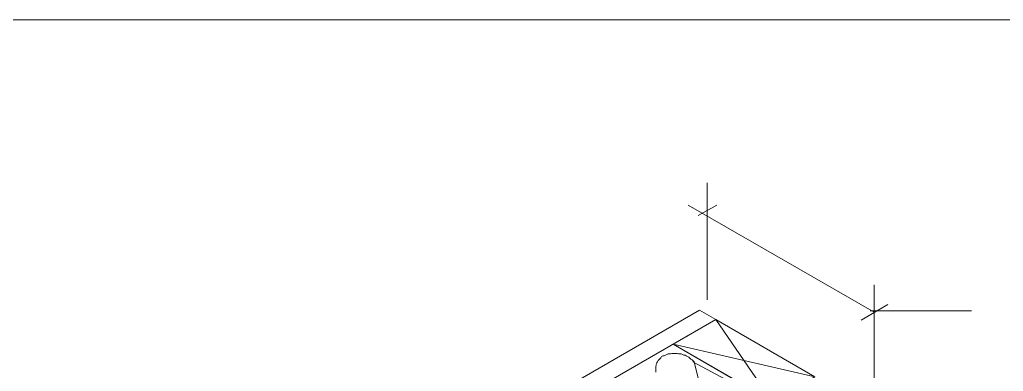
# Model space of a CAD drawing. Header units: inches. Extents: x 0 to 32.7, y -0.1 to 22.9.
# Drawn here: x 1.484 to 3.997, y 21.986 to 22.884 of the extents above; entities that cross this region are included whole.
import ezdxf

# ---------------------------------------------------------------- set-up
doc = ezdxf.new("R2010")
doc.units = ezdxf.units.IN
doc.header["$MEASUREMENT"] = 0
doc.layers.add('PDF_Geometry', color=7, linetype='Continuous', true_color=0x5d5d5d)

msp = doc.modelspace()

# ---------------------------------------------------------------- linework, layer by layer
at = {"layer": 'PDF_Geometry', "color": 7, "lineweight": 18}
for points in [[(0.1854, 0.1336), (0.1854, 22.8836), (32.6721, 22.8836), (32.6721, 0.1336)], [(3.2621, 22.1186), (3.5154, 21.9719), (3.1538, 22.0553), (3.4054, 21.9103)], [(3.5154, 21.9719), (3.4071, 21.9086), (3.1538, 22.0553)]]:
    msp.add_lwpolyline(points, close=True, dxfattribs=at)
for points in [[(3.2404, 22.4669), (3.2404, 22.1686)], [(3.1921, 22.4103), (3.6671, 22.1369)], [(3.2654, 22.4103), (3.2171, 22.3836)], [(3.6671, 22.2069), (3.6671, 20.9069)], [(1.5121, 20.2119), (1.5404, 20.3636), (1.5538, 20.4186), (1.5688, 20.4719), (1.5871, 20.5253), (1.6088, 20.5836), (1.6238, 20.6186), (1.6404, 20.6536), (1.6604, 20.6869), (1.6804, 20.7203), (1.7021, 20.7519), (1.8321, 20.9236), (1.9538, 21.0703), (3.5154, 21.9719), (3.4054, 21.9103), (3.1538, 22.0553), (3.2621, 22.1186), (3.5154, 21.9719), (3.4054, 21.9103), (3.2621, 22.1186), (3.1538, 22.0553), (3.2621, 22.1186), (3.2204, 22.1419), (0.5938, 20.6253)], [(3.6338, 22.1169), (3.7021, 22.1569)], [(3.6571, 22.1403), (3.9154, 22.1403)], [(0.5938, 17.9736), (0.5938, 20.6253), (0.6354, 20.6019), (3.2621, 22.1186)]]:
    msp.add_lwpolyline(points, dxfattribs=at)
at = {"layer": 'PDF_Geometry', "color": 9, "lineweight": 18, "true_color": 0xbbbbbb}
for points in [[(3.2354, 21.8969), (3.2071, 22.0103), (3.2038, 22.0136), (3.2021, 22.0153), (3.1988, 22.0169), (3.1954, 22.0203), (3.1938, 22.0219), (3.1904, 22.0236), (3.1871, 22.0253), (3.1838, 22.0269), (3.1804, 22.0269), (3.1771, 22.0286), (3.1738, 22.0303), (3.1704, 22.0303), (3.1671, 22.0303), (3.1638, 22.0319), (3.1604, 22.0319), (3.1571, 22.0319), (3.1538, 22.0319), (3.1504, 22.0319), (3.1471, 22.0303), (3.1438, 22.0303), (3.1404, 22.0303), (3.1371, 22.0286), (3.1338, 22.0269), (3.1304, 22.0253), (3.1271, 22.0253), (3.1238, 22.0236), (3.1221, 22.0203), (3.1204, 22.0186), (3.1188, 22.0169), (3.1171, 22.0153), (3.1154, 22.0136), (3.1138, 22.0103), (3.1121, 22.0086), (3.1121, 22.0069), (3.1104, 22.0036), (3.1104, 22.0019), (3.1088, 21.9986), (3.1088, 21.9969), (3.1088, 21.9936), (3.1088, 21.9919), (3.1088, 21.9886), (3.1088, 21.9869), (3.1088, 21.9836)], [(3.2038, 22.0103), (3.3104, 21.9536)]]:
    msp.add_lwpolyline(points, dxfattribs=at)

doc.saveas('drawing.dxf')
